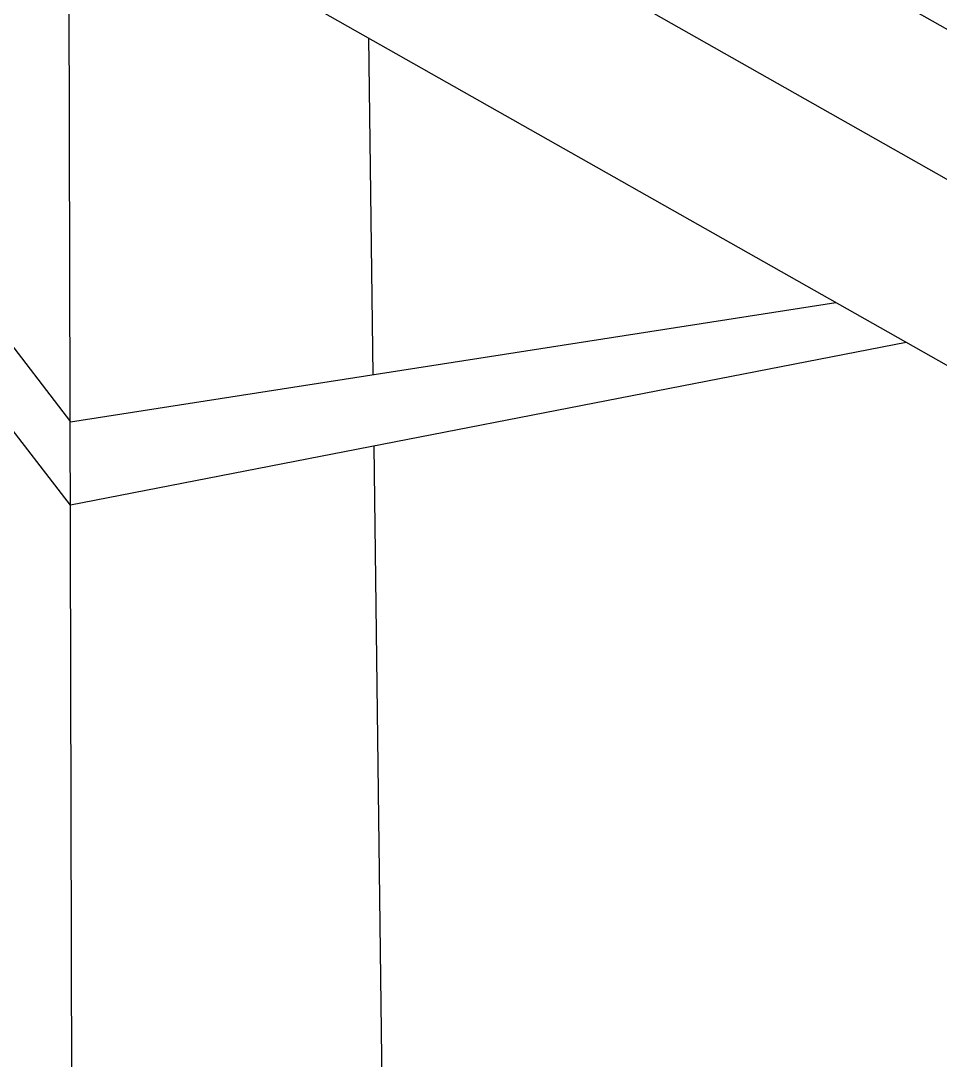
# Model space of a CAD drawing. Header units: metres. Extents: x 324293 to 653279, y 3585589 to 7191434.
# Drawn here: x 334485.074 to 334486.459, y 3600579.142 to 3600580.708 of the extents above; entities that cross this region are included whole.
import ezdxf

# ---------------------------------------------------------------- set-up
doc = ezdxf.new("R2010")
doc.units = ezdxf.units.M
for name, color, linetype in [('tarh', 6, 'Continuous'), ('Tir bargh', 10, 'Continuous'), ('V-NODE', 1, 'Continuous')]:
    doc.layers.add(name, color=color, linetype=linetype)

# ---------------------------------------------------------------- blocks, each defined once
blk = doc.blocks.new('E')
at = {"layer": 'Tir bargh'}
for p, q in [((0.96012, 5.01545), (-1.09158, 6.20022)), ((-1.14733, 6.16068), (0.89619, 4.97958)), ((-1.15271, 6.07232), (0.89619, 4.89025)), ((-0.0716, 5.14123), (-0.48896, 5.68938)), ((-0.42821, 5.65433), (-0.07139, 5.18138)), ((-0.07015, 5.44776), (-0.07436, 4.66203)), ((0.07346, 5.36491), (0.07424, 5.20291)), ((-0.07139, 5.18138), (0.29714, 5.23586)), ((0.33077, 5.21646), (-0.0716, 5.14123)), ((0.07441, 5.16853), (0.07727, 4.57427))]:
    blk.add_line(p, q, dxfattribs=at)
blk = doc.blocks.new('*U83', base_point=(334483.403, 3600566.236))
at = {"layer": 'V-NODE', "lineweight": -2, "xscale": 3.131461794368422, "yscale": 3.131461794368422, "zscale": 3.131461794368422}
blk.add_blockref('E', (334483.403, 3600566.236), dxfattribs=at)

msp = doc.modelspace()

# ---------------------------------------------------------------- linework, layer by layer
at = {"layer": 'tarh', "color": 0}
msp.add_arc((334499.49121, 3600587.53323, -12.91667), 30, 148.014039, 247.727991, dxfattribs=at)
at = {"layer": 'tarh'}
msp.add_arc((334499.49121, 3600587.53323, -12.91667), 28.15, 148.014039, 247.727991, dxfattribs=at)

# ---------------------------------------------------------------- block references
at = {"layer": 'V-NODE', "color": 3, "rotation": 0.4498703063302869}
msp.add_blockref('*U83', (334485.49969, 3600563.881, 1313.25213), dxfattribs=at)

doc.saveas('drawing.dxf')
